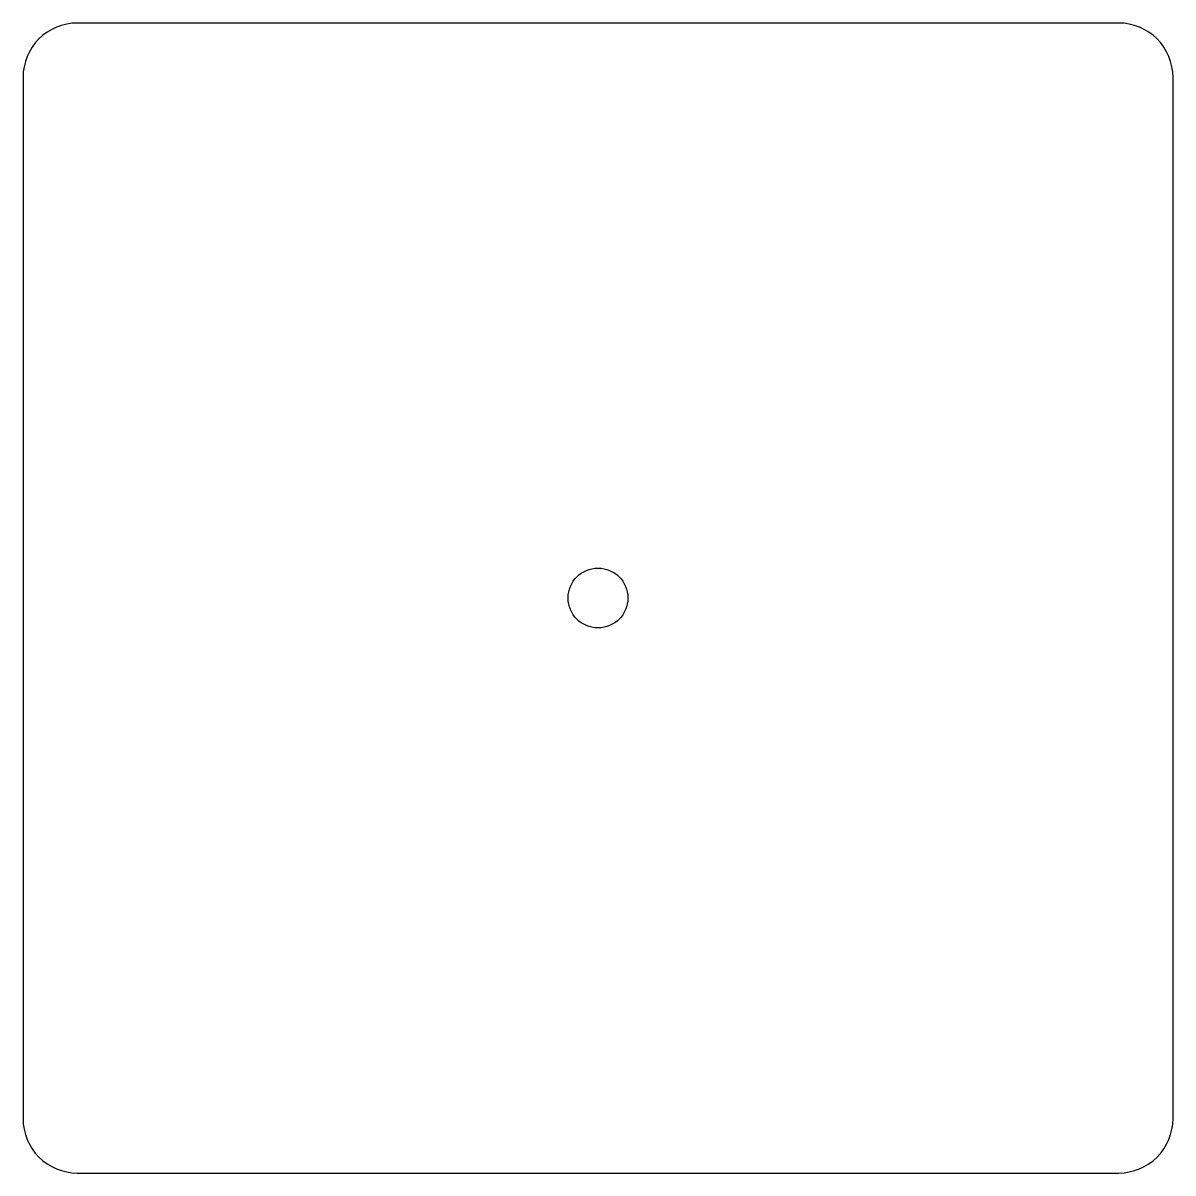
# Model space of a CAD drawing. Header units: inches. Extents: x -2.5 to 2.5, y -2.5 to 2.5.
import ezdxf

# ---------------------------------------------------------------- set-up
doc = ezdxf.new("R2010")
doc.units = ezdxf.units.IN
doc.header["$MEASUREMENT"] = 0

msp = doc.modelspace()

# ---------------------------------------------------------------- linework, layer by layer
msp.add_lwpolyline([(-2.5, -2.2638, 0.414214), (-2.2638, -2.5), (2.2638, -2.5, 0.414214), (2.5, -2.2638), (2.5, 2.2638, 0.414214), (2.2638, 2.5), (-2.2638, 2.5, 0.414214), (-2.5, 2.2638)], format="xyb", close=True)
msp.add_circle((0, 0), 0.1299)

doc.saveas('drawing.dxf')
